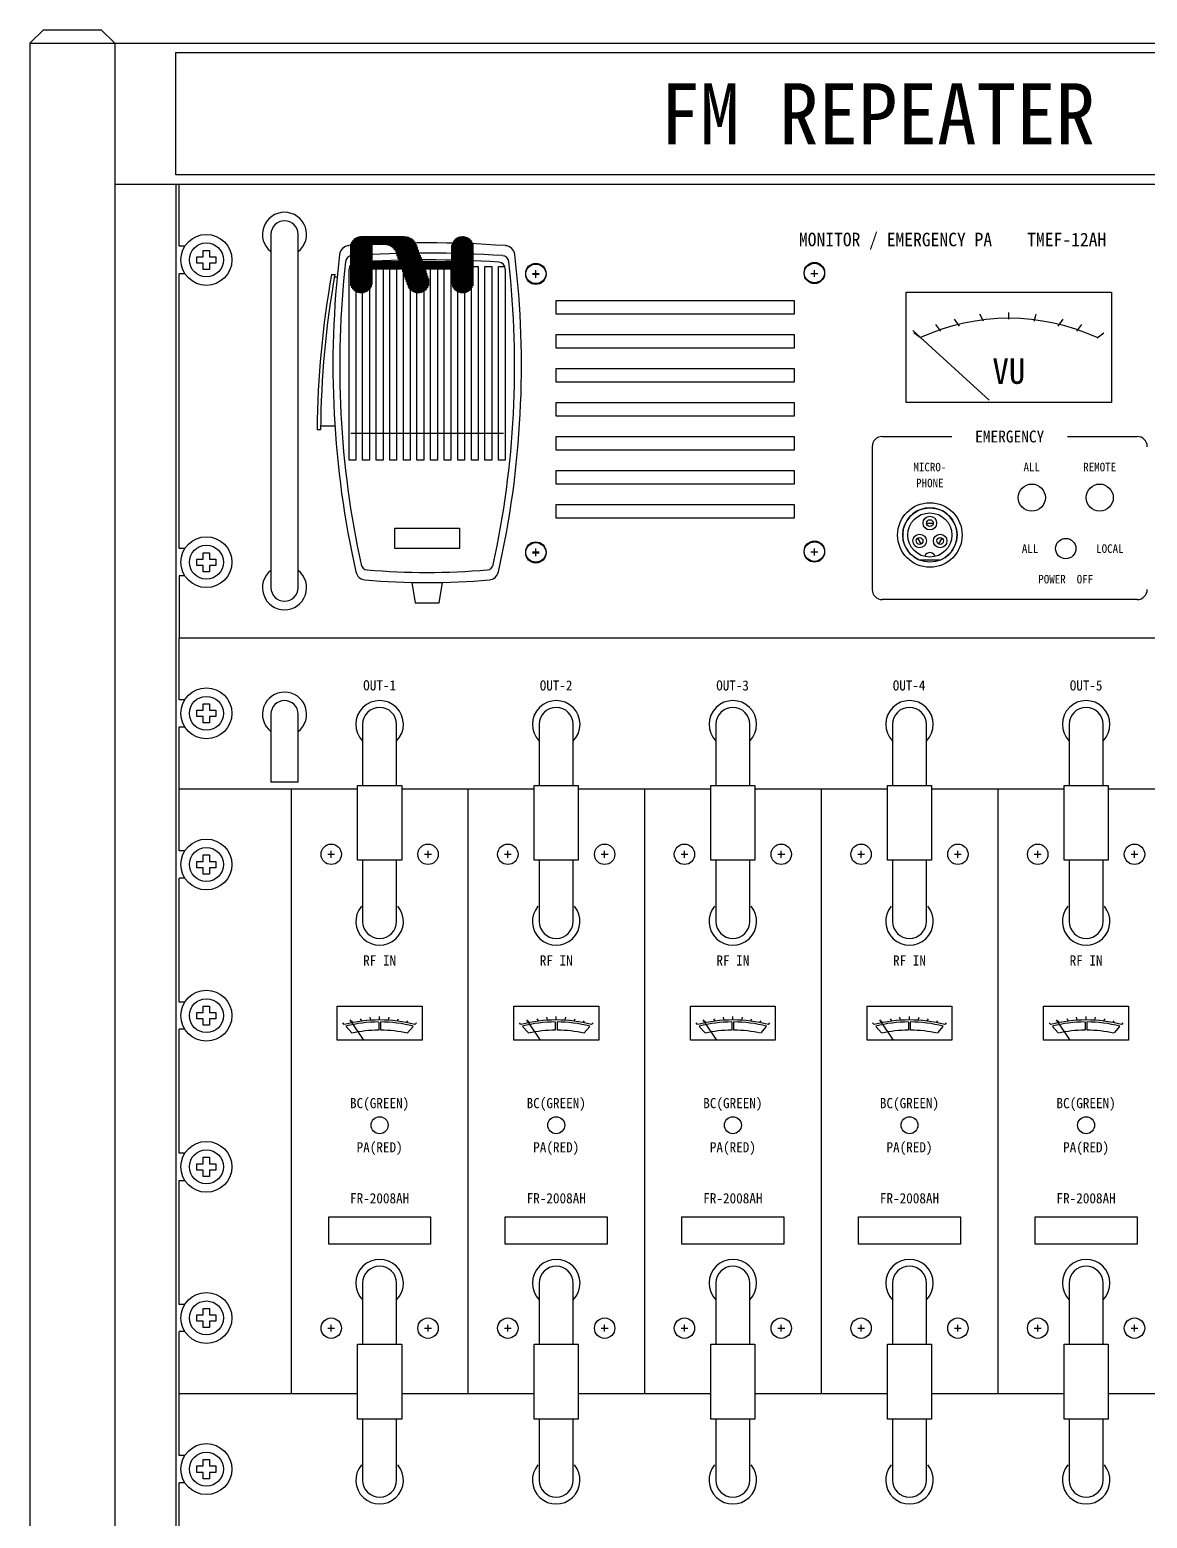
# Model space of a CAD drawing. Header units: millimetres. Extents: x 0 to 2521, y -5 to 594.
# Drawn here: x 958.21 to 971.37, y 453.66 to 471.18 of the extents above; entities that cross this region are included whole.
import ezdxf
from ezdxf.enums import TextEntityAlignment as Align

# ---------------------------------------------------------------- set-up
doc = ezdxf.new("R2010")
doc.units = ezdxf.units.MM
doc.header["$LTSCALE"] = 10
doc.styles.add('굴림체', font='GulimChe.ttf')

# ---------------------------------------------------------------- blocks, each defined once
blk = doc.blocks.new('*X4')
at = {"color": 0, "linetype": 'Continuous'}
for p, q in [((764, 515.65), (764, 530.35)), ((764.25, 515.54), (764.25, 530.46)), ((764.5, 515.45), (764.5, 530.55)), ((764.75, 515.39), (764.75, 530.61)), ((765, 515.35), (765, 530.65)), ((765.25, 515.33), (765.25, 530.67)), ((765.5, 515.34), (765.5, 530.67)), ((765.75, 515.36), (765.75, 530.67)), ((766, 515.41), (766, 530.67)), ((766.25, 515.48), (766.25, 530.67)), ((766.5, 515.57), (766.5, 530.67)), ((766.75, 515.69), (766.75, 530.67)), ((767, 515.84), (767, 530.67)), ((767.25, 516.03), (767.25, 530.67)), ((767.5, 516.26), (767.5, 530.67)), ((767.75, 516.56), (767.75, 530.67)), ((768, 516.96), (768, 530.67)), ((768.25, 517.63), (768.25, 530.67)), ((768.5, 528.33), (768.5, 530.67)), ((768.75, 528.33), (768.75, 530.67)), ((769, 528.33), (769, 530.67)), ((769.25, 528.33), (769.25, 530.67)), ((769.5, 528.33), (769.5, 530.67)), ((769.75, 528.33), (769.75, 530.67)), ((770, 528.33), (770, 530.67)), ((770.25, 528.33), (770.25, 530.67)), ((770.5, 528.33), (770.5, 530.67)), ((770.75, 528.33), (770.75, 530.67)), ((771, 528.33), (771, 530.67)), ((771.25, 528.33), (771.25, 530.67)), ((771.5, 528.33), (771.5, 530.67)), ((771.75, 528.33), (771.75, 530.67)), ((772, 528.33), (772, 530.67)), ((772.25, 528.3), (772.25, 530.67)), ((772.5, 528.25), (772.5, 530.67)), ((772.75, 528.18), (772.75, 530.67)), ((773, 528.08), (773, 530.67)), ((773.25, 527.96), (773.25, 530.67)), ((773.5, 527.8), (773.5, 530.67)), ((773.75, 527.61), (773.75, 530.67)), ((774, 527.37), (774, 530.67)), ((774.25, 527.06), (774.25, 530.67)), ((774.5, 526.63), (774.5, 530.67)), ((774.75, 525.98), (774.75, 530.67)), ((775, 525.28), (775, 530.67)), ((775.25, 524.58), (775.25, 530.67)), ((775.5, 521.67), (775.5, 530.67)), ((775.75, 521.67), (775.75, 530.67)), ((776, 521.67), (776, 530.67)), ((776.25, 521.67), (776.25, 530.67)), ((776.5, 521.08), (776.5, 530.67)), ((776.75, 520.38), (776.75, 530.67)), ((777, 519.68), (777, 530.66)), ((777.25, 518.98), (777.25, 530.65)), ((777.5, 518.28), (777.5, 530.61)), ((777.75, 517.58), (777.75, 530.56)), ((778, 516.96), (778, 530.49)), ((778.25, 516.56), (778.25, 530.39)), ((778.5, 516.26), (778.5, 530.28)), ((791.25, 515.69), (791.25, 530.31)), ((791.5, 515.57), (791.5, 530.43)), ((791.75, 515.48), (791.75, 530.52)), ((792, 515.41), (792, 530.59)), ((792.25, 515.36), (792.25, 530.64)), ((792.5, 515.34), (792.5, 530.66)), ((792.75, 515.33), (792.75, 530.67)), ((793, 515.35), (793, 530.65)), ((793.25, 515.39), (793.25, 530.61)), ((793.5, 515.45), (793.5, 530.55)), ((793.75, 515.54), (793.75, 530.46)), ((794, 515.65), (794, 530.35)), ((762.5, 517.35), (762.5, 528.65)), ((762.75, 516.81), (762.75, 529.19)), ((763, 516.45), (763, 529.55)), ((763.25, 516.17), (763.25, 529.83)), ((763.5, 515.96), (763.5, 530.04)), ((763.75, 515.79), (763.75, 530.21)), ((778.75, 516.03), (778.75, 530.14)), ((779, 515.84), (779, 529.98)), ((779.25, 515.69), (779.25, 529.78)), ((779.5, 515.57), (779.5, 529.55)), ((779.75, 515.48), (779.75, 529.26)), ((780, 515.41), (780, 528.9)), ((780.25, 515.36), (780.25, 528.41)), ((780.5, 515.34), (780.5, 527.72)), ((780.75, 515.33), (780.75, 527.02)), ((781, 515.35), (781, 526.32)), ((789.75, 517.63), (789.75, 528.37)), ((790, 516.96), (790, 529.04)), ((790.25, 516.56), (790.25, 529.44)), ((790.5, 516.26), (790.5, 529.74)), ((790.75, 516.03), (790.75, 529.97)), ((791, 515.84), (791, 530.16)), ((794.25, 515.79), (794.25, 530.21)), ((794.5, 515.96), (794.5, 530.04)), ((794.75, 516.17), (794.75, 529.83)), ((795, 516.45), (795, 529.55)), ((795.25, 516.81), (795.25, 529.19)), ((795.5, 517.35), (795.5, 528.65)), ((768.5, 521.67), (768.5, 524)), ((768.75, 521.67), (768.75, 524)), ((769, 521.67), (769, 524)), ((769.25, 521.67), (769.25, 524)), ((769.5, 521.67), (769.5, 524)), ((769.75, 521.67), (769.75, 524)), ((770, 521.67), (770, 524)), ((770.25, 521.67), (770.25, 524)), ((770.5, 521.67), (770.5, 524)), ((770.75, 521.67), (770.75, 524)), ((771, 521.67), (771, 524)), ((771.25, 521.67), (771.25, 524)), ((771.5, 521.67), (771.5, 524)), ((771.75, 521.67), (771.75, 524)), ((772, 521.67), (772, 524)), ((772.25, 521.67), (772.25, 524)), ((772.5, 521.67), (772.5, 524)), ((772.75, 521.67), (772.75, 524)), ((773, 521.67), (773, 524)), ((773.25, 521.67), (773.25, 524)), ((773.5, 521.67), (773.5, 524)), ((773.75, 521.67), (773.75, 524)), ((774, 521.67), (774, 524)), ((774.25, 521.67), (774.25, 524)), ((774.5, 521.67), (774.5, 524)), ((774.75, 521.67), (774.75, 524)), ((775, 521.67), (775, 524)), ((775.25, 521.67), (775.25, 524)), ((781.25, 515.39), (781.25, 525.62)), ((781.5, 515.45), (781.5, 524.92)), ((781.75, 515.54), (781.75, 524.22)), ((782, 515.65), (782, 524)), ((782.25, 515.79), (782.25, 524)), ((782.5, 515.96), (782.5, 524)), ((782.75, 521.67), (782.75, 524)), ((783, 521.67), (783, 524)), ((783.25, 521.67), (783.25, 524)), ((783.5, 521.67), (783.5, 524)), ((783.75, 521.67), (783.75, 524)), ((784, 521.67), (784, 524)), ((784.25, 521.67), (784.25, 524)), ((784.5, 521.67), (784.5, 524)), ((784.75, 521.67), (784.75, 524)), ((785, 521.67), (785, 524)), ((785.25, 521.67), (785.25, 524)), ((785.5, 521.67), (785.5, 524)), ((785.75, 521.67), (785.75, 524)), ((786, 521.67), (786, 524)), ((786.25, 521.67), (786.25, 524)), ((786.5, 521.67), (786.5, 524)), ((786.75, 521.67), (786.75, 524)), ((787, 521.67), (787, 524)), ((787.25, 521.67), (787.25, 524)), ((787.5, 521.67), (787.5, 524)), ((787.75, 521.67), (787.75, 524)), ((788, 521.67), (788, 524)), ((788.25, 521.67), (788.25, 524)), ((788.5, 521.67), (788.5, 524)), ((788.75, 521.67), (788.75, 524)), ((789, 521.67), (789, 524)), ((789.25, 521.67), (789.25, 524)), ((789.5, 521.67), (789.5, 524)), ((782.75, 516.17), (782.75, 521.42)), ((783, 516.45), (783, 520.72)), ((783.25, 516.81), (783.25, 520.02)), ((783.5, 517.35), (783.5, 519.32))]:
    blk.add_line(p, q, dxfattribs=at)

msp = doc.modelspace()

# ---------------------------------------------------------------- linework, layer by layer
at = {"color": 5}
for p, q in [((958.212, 471.025), (958.372, 471.185)), ((958.372, 471.185), (959.052, 471.185)), ((959.052, 471.185), (959.212, 471.025)), ((958.212, 471.025), (958.212, 387.465)), ((958.212, 471.025), (981.012, 471.025)), ((959.212, 471.025), (959.212, 384.665)), ((959.932, 470.915), (979.292, 470.915)), ((959.932, 469.475), (959.932, 470.915)), ((979.292, 469.475), (959.932, 469.475)), ((959.212, 469.365), (980.012, 469.365)), ((959.932, 469.365), (959.932, 389.265)), ((961.052, 468.775), (961.052, 464.615)), ((961.372, 464.615), (961.372, 468.775)), ((961.972, 468.395), (962.052, 468.395)), ((961.972, 466.115), (961.972, 468.367)), ((962.052, 468.395), (962.052, 466.115)), ((962.132, 466.115), (962.132, 468.395)), ((962.132, 468.395), (962.212, 468.395)), ((962.212, 468.395), (962.212, 466.115)), ((962.292, 466.115), (962.292, 468.395)), ((962.292, 468.395), (962.372, 468.395)), ((962.372, 468.395), (962.372, 466.115)), ((962.452, 466.115), (962.452, 468.395)), ((962.452, 468.395), (962.532, 468.395)), ((962.532, 468.395), (962.532, 466.115)), ((962.612, 466.115), (962.612, 468.395)), ((962.612, 468.395), (962.692, 468.395)), ((962.692, 468.395), (962.692, 466.115)), ((962.772, 466.115), (962.772, 468.395)), ((962.772, 468.395), (962.852, 468.395)), ((962.852, 468.395), (962.852, 466.115)), ((962.932, 466.115), (962.932, 468.395)), ((962.932, 468.395), (963.012, 468.395)), ((963.012, 468.395), (963.012, 466.115)), ((963.092, 466.115), (963.092, 468.395)), ((963.092, 468.395), (963.172, 468.395)), ((963.172, 468.395), (963.172, 466.115)), ((963.252, 466.115), (963.252, 468.395)), ((963.252, 468.395), (963.332, 468.395)), ((963.332, 468.395), (963.332, 466.115)), ((963.412, 466.115), (963.412, 468.395)), ((963.412, 468.395), (963.492, 468.395)), ((963.492, 468.395), (963.492, 466.115)), ((963.572, 466.115), (963.572, 468.395)), ((963.572, 468.395), (963.652, 468.395)), ((963.652, 468.395), (963.652, 466.115)), ((963.732, 466.115), (963.732, 468.395)), ((963.732, 468.395), (963.812, 468.395)), ((963.812, 468.367), (963.812, 466.115)), ((964.172, 468.275), (964.172, 468.355)), ((964.172, 468.265), (964.172, 468.345)), ((967.452, 468.275), (967.452, 468.355)), ((959.972, 465.075), (959.972, 468.315)), ((959.972, 468.315), (960.038, 468.315)), ((961.766, 468.304), (961.806, 468.304)), ((961.802, 468.275), (961.832, 468.275)), ((964.132, 468.315), (964.212, 468.315)), ((964.132, 468.305), (964.212, 468.305)), ((967.412, 468.315), (967.492, 468.315)), ((964.412, 467.995), (967.212, 467.995)), ((964.412, 467.835), (964.412, 467.995)), ((967.212, 467.995), (967.212, 467.835)), ((968.532, 468.095), (970.952, 468.095)), ((968.532, 466.795), (968.532, 468.095)), ((970.952, 468.095), (970.952, 466.795)), ((967.212, 467.835), (964.412, 467.835)), ((969.442, 467.755), (969.402, 467.835)), ((969.742, 467.775), (969.742, 467.855)), ((970.042, 467.755), (970.062, 467.835)), ((968.612, 467.645), (969.509, 466.821)), ((968.942, 467.635), (968.882, 467.715)), ((969.162, 467.695), (969.102, 467.775)), ((970.322, 467.695), (970.382, 467.775)), ((970.542, 467.635), (970.602, 467.715)), ((964.412, 467.595), (967.212, 467.595)), ((964.412, 467.435), (964.412, 467.595)), ((967.212, 467.595), (967.212, 467.435)), ((968.702, 467.555), (968.622, 467.615)), ((970.782, 467.555), (970.862, 467.615)), ((967.212, 467.435), (964.412, 467.435)), ((964.412, 467.195), (967.212, 467.195)), ((964.412, 467.035), (964.412, 467.195)), ((967.212, 467.195), (967.212, 467.035)), ((967.212, 467.035), (964.412, 467.035)), ((964.412, 466.795), (967.212, 466.795)), ((964.412, 466.635), (964.412, 466.795)), ((967.212, 466.795), (967.212, 466.635)), ((970.952, 466.795), (968.532, 466.795)), ((967.212, 466.635), (964.412, 466.635)), ((961.637, 466.475), (961.597, 466.475)), ((961.804, 466.515), (961.638, 466.515)), ((961.992, 466.435), (963.792, 466.435)), ((964.412, 466.395), (967.212, 466.395)), ((964.412, 466.235), (964.412, 466.395)), ((967.212, 466.395), (967.212, 466.235)), ((968.132, 466.275), (968.132, 464.595)), ((968.252, 466.395), (969.072, 466.395)), ((970.432, 466.395), (971.252, 466.395)), ((962.052, 466.115), (961.972, 466.115)), ((962.212, 466.115), (962.132, 466.115)), ((962.372, 466.115), (962.292, 466.115)), ((962.532, 466.115), (962.452, 466.115)), ((962.692, 466.115), (962.612, 466.115)), ((962.852, 466.115), (962.772, 466.115)), ((963.012, 466.115), (962.932, 466.115)), ((963.172, 466.115), (963.092, 466.115)), ((963.332, 466.115), (963.252, 466.115)), ((963.492, 466.115), (963.412, 466.115)), ((963.652, 466.115), (963.572, 466.115)), ((963.812, 466.115), (963.732, 466.115)), ((967.212, 466.235), (964.412, 466.235)), ((964.412, 465.995), (967.212, 465.995)), ((964.412, 465.835), (964.412, 465.995)), ((967.212, 465.995), (967.212, 465.835)), ((967.212, 465.835), (964.412, 465.835)), ((964.412, 465.595), (967.212, 465.595)), ((964.412, 465.435), (964.412, 465.595)), ((967.212, 465.595), (967.212, 465.435)), ((967.212, 465.435), (964.412, 465.435)), ((968.772, 465.375), (968.852, 465.375)), ((962.512, 465.315), (963.272, 465.315)), ((962.512, 465.075), (962.512, 465.315)), ((963.272, 465.315), (963.272, 465.075)), ((968.711, 465.13), (968.671, 465.199)), ((968.953, 465.199), (968.913, 465.13)), ((960.038, 465.075), (959.972, 465.075)), ((963.272, 465.075), (962.512, 465.075)), ((964.132, 465.035), (964.212, 465.035)), ((964.132, 465.025), (964.212, 465.025)), ((964.172, 464.995), (964.172, 465.075)), ((964.172, 464.985), (964.172, 465.065)), ((967.412, 465.035), (967.492, 465.035)), ((967.452, 464.995), (967.452, 465.075)), ((968.681, 464.943), (968.943, 464.943)), ((959.972, 464.755), (959.972, 464.025)), ((960.038, 464.755), (959.972, 464.755)), ((962.712, 464.675), (962.752, 464.435)), ((963.032, 464.435), (963.072, 464.675)), ((962.752, 464.435), (963.032, 464.435)), ((971.252, 464.475), (968.252, 464.475)), ((959.972, 464.025), (979.252, 464.025)), ((959.972, 464.025), (979.252, 464.025)), ((959.972, 463.295), (959.972, 464.025)), ((960.038, 463.295), (959.972, 463.295)), ((959.972, 461.515), (959.972, 462.975)), ((959.972, 462.975), (960.038, 462.975)), ((962.132, 463.005), (962.132, 462.285)), ((962.532, 462.285), (962.532, 463.005)), ((964.212, 463.005), (964.212, 462.285)), ((964.612, 462.285), (964.612, 463.005)), ((966.292, 463.005), (966.292, 462.285)), ((966.692, 462.285), (966.692, 463.005)), ((968.372, 463.005), (968.372, 462.285)), ((968.772, 462.285), (968.772, 463.005)), ((970.452, 463.005), (970.452, 462.285)), ((970.852, 462.285), (970.852, 463.005)), ((959.972, 462.245), (962.072, 462.245)), ((961.372, 462.325), (961.052, 462.325)), ((961.292, 462.245), (961.292, 455.125)), ((962.072, 461.405), (962.072, 462.285)), ((962.072, 462.285), (962.592, 462.285)), ((962.592, 462.285), (962.592, 461.405)), ((962.592, 462.245), (964.152, 462.245)), ((963.372, 462.245), (963.372, 455.125)), ((964.152, 462.285), (964.672, 462.285)), ((964.152, 461.405), (964.152, 462.285)), ((964.672, 462.285), (964.672, 461.405)), ((964.672, 462.245), (966.232, 462.245)), ((965.452, 462.245), (965.452, 455.125)), ((966.232, 461.405), (966.232, 462.285)), ((966.232, 462.285), (966.752, 462.285)), ((966.752, 462.285), (966.752, 461.405)), ((966.752, 462.245), (968.312, 462.245)), ((967.532, 462.245), (967.532, 455.125)), ((968.312, 461.405), (968.312, 462.285)), ((968.312, 462.285), (968.832, 462.285)), ((968.832, 462.285), (968.832, 461.405)), ((968.832, 462.245), (970.392, 462.245)), ((969.612, 462.245), (969.612, 455.125)), ((970.392, 462.285), (970.912, 462.285)), ((970.392, 461.405), (970.392, 462.285)), ((970.912, 462.285), (970.912, 461.405)), ((970.912, 462.245), (972.472, 462.245)), ((960.038, 461.515), (959.972, 461.515)), ((961.762, 461.435), (961.762, 461.515)), ((962.902, 461.435), (962.902, 461.515)), ((963.842, 461.435), (963.842, 461.515)), ((964.982, 461.435), (964.982, 461.515)), ((965.922, 461.435), (965.922, 461.515)), ((967.062, 461.435), (967.062, 461.515)), ((968.002, 461.435), (968.002, 461.515)), ((969.142, 461.435), (969.142, 461.515)), ((970.082, 461.435), (970.082, 461.515)), ((971.222, 461.435), (971.222, 461.515)), ((961.722, 461.475), (961.802, 461.475)), ((962.592, 461.405), (962.072, 461.405)), ((962.132, 461.405), (962.132, 460.685)), ((962.532, 460.685), (962.532, 461.405)), ((962.862, 461.475), (962.942, 461.475)), ((963.802, 461.475), (963.882, 461.475)), ((964.672, 461.405), (964.152, 461.405)), ((964.212, 461.405), (964.212, 460.685)), ((964.612, 460.685), (964.612, 461.405)), ((964.942, 461.475), (965.022, 461.475)), ((965.882, 461.475), (965.962, 461.475)), ((966.752, 461.405), (966.232, 461.405)), ((966.292, 461.405), (966.292, 460.685)), ((966.692, 460.685), (966.692, 461.405)), ((967.022, 461.475), (967.102, 461.475)), ((967.962, 461.475), (968.042, 461.475)), ((968.832, 461.405), (968.312, 461.405)), ((968.372, 461.405), (968.372, 460.685)), ((968.772, 460.685), (968.772, 461.405)), ((969.102, 461.475), (969.182, 461.475)), ((970.042, 461.475), (970.122, 461.475)), ((970.912, 461.405), (970.392, 461.405)), ((970.452, 461.405), (970.452, 460.685)), ((970.852, 460.685), (970.852, 461.405)), ((971.182, 461.475), (971.262, 461.475)), ((959.972, 459.735), (959.972, 461.195)), ((960.038, 461.195), (959.972, 461.195)), ((960.038, 459.735), (959.972, 459.735)), ((961.832, 459.685), (962.832, 459.685)), ((961.832, 459.285), (961.832, 459.685)), ((962.832, 459.685), (962.832, 459.285)), ((963.912, 459.685), (964.912, 459.685)), ((963.912, 459.285), (963.912, 459.685)), ((964.912, 459.685), (964.912, 459.285)), ((965.992, 459.685), (966.992, 459.685)), ((965.992, 459.285), (965.992, 459.685)), ((966.992, 459.685), (966.992, 459.285)), ((968.072, 459.685), (969.072, 459.685)), ((968.072, 459.285), (968.072, 459.685)), ((969.072, 459.685), (969.072, 459.285)), ((970.152, 459.685), (971.152, 459.685)), ((970.152, 459.285), (970.152, 459.685)), ((971.152, 459.685), (971.152, 459.285)), ((959.972, 457.955), (959.972, 459.415)), ((960.038, 459.415), (959.972, 459.415)), ((961.916, 459.47), (961.898, 459.491)), ((962.004, 459.372), (961.936, 459.448)), ((962.145, 459.285), (961.984, 459.527)), ((962.015, 459.495), (961.999, 459.514)), ((962.126, 459.51), (962.108, 459.538)), ((962.228, 459.521), (962.22, 459.557)), ((962.322, 459.5), (962.322, 459.404)), ((962.332, 459.524), (962.332, 459.564)), ((962.341, 459.5), (962.341, 459.404)), ((962.436, 459.521), (962.444, 459.557)), ((962.538, 459.51), (962.555, 459.538)), ((962.649, 459.495), (962.664, 459.514)), ((962.726, 459.447), (962.661, 459.373)), ((962.765, 459.49), (962.748, 459.47)), ((963.996, 459.47), (963.978, 459.491)), ((964.084, 459.372), (964.016, 459.448)), ((964.225, 459.285), (964.064, 459.527)), ((964.095, 459.495), (964.079, 459.514)), ((964.206, 459.51), (964.188, 459.538)), ((964.308, 459.521), (964.3, 459.557)), ((964.401, 459.5), (964.401, 459.404)), ((964.412, 459.524), (964.412, 459.564)), ((964.421, 459.5), (964.421, 459.404)), ((964.516, 459.521), (964.524, 459.557)), ((964.618, 459.51), (964.635, 459.538)), ((964.729, 459.495), (964.744, 459.514)), ((964.806, 459.447), (964.741, 459.373)), ((964.845, 459.49), (964.828, 459.47)), ((966.076, 459.47), (966.058, 459.491)), ((966.164, 459.372), (966.096, 459.448)), ((966.305, 459.285), (966.144, 459.527)), ((966.175, 459.495), (966.159, 459.514)), ((966.286, 459.51), (966.268, 459.538)), ((966.388, 459.521), (966.38, 459.557)), ((966.481, 459.5), (966.481, 459.404)), ((966.492, 459.524), (966.492, 459.564)), ((966.501, 459.5), (966.501, 459.404)), ((966.596, 459.521), (966.604, 459.557)), ((966.698, 459.51), (966.715, 459.538)), ((966.809, 459.495), (966.824, 459.514)), ((966.886, 459.447), (966.821, 459.373)), ((966.925, 459.49), (966.908, 459.47)), ((968.156, 459.47), (968.138, 459.491)), ((968.244, 459.372), (968.176, 459.448)), ((968.385, 459.285), (968.224, 459.527)), ((968.255, 459.495), (968.239, 459.514)), ((968.366, 459.51), (968.348, 459.538)), ((968.468, 459.521), (968.46, 459.557)), ((968.561, 459.5), (968.561, 459.404)), ((968.572, 459.524), (968.572, 459.564)), ((968.581, 459.5), (968.581, 459.404)), ((968.676, 459.521), (968.684, 459.557)), ((968.778, 459.51), (968.795, 459.538)), ((968.889, 459.495), (968.904, 459.514)), ((968.966, 459.447), (968.901, 459.373)), ((969.005, 459.49), (968.988, 459.47)), ((970.236, 459.47), (970.218, 459.491)), ((970.324, 459.372), (970.256, 459.448)), ((970.465, 459.285), (970.304, 459.527)), ((970.335, 459.495), (970.319, 459.514)), ((970.446, 459.51), (970.428, 459.538)), ((970.548, 459.521), (970.54, 459.557)), ((970.641, 459.5), (970.641, 459.404)), ((970.652, 459.524), (970.652, 459.564)), ((970.661, 459.5), (970.661, 459.404)), ((970.756, 459.521), (970.764, 459.557)), ((970.858, 459.51), (970.875, 459.538)), ((970.969, 459.495), (970.984, 459.514)), ((971.046, 459.447), (970.981, 459.373)), ((971.085, 459.49), (971.068, 459.47)), ((962.832, 459.285), (961.832, 459.285)), ((964.912, 459.285), (963.912, 459.285)), ((966.992, 459.285), (965.992, 459.285)), ((969.072, 459.285), (968.072, 459.285)), ((971.152, 459.285), (970.152, 459.285)), ((960.038, 457.955), (959.972, 457.955)), ((959.972, 456.175), (959.972, 457.635)), ((959.972, 457.635), (960.038, 457.635)), ((962.132, 456.425), (962.132, 455.705)), ((962.532, 455.705), (962.532, 456.425)), ((964.212, 456.425), (964.212, 455.705)), ((964.612, 455.705), (964.612, 456.425)), ((966.292, 456.425), (966.292, 455.705)), ((966.692, 455.705), (966.692, 456.425)), ((968.372, 456.425), (968.372, 455.705)), ((968.772, 455.705), (968.772, 456.425)), ((970.452, 456.425), (970.452, 455.705)), ((970.852, 455.705), (970.852, 456.425)), ((960.038, 456.175), (959.972, 456.175)), ((961.762, 455.855), (961.762, 455.935)), ((962.902, 455.855), (962.902, 455.935)), ((963.842, 455.855), (963.842, 455.935)), ((964.982, 455.855), (964.982, 455.935)), ((965.922, 455.855), (965.922, 455.935)), ((967.062, 455.855), (967.062, 455.935)), ((968.002, 455.855), (968.002, 455.935)), ((969.142, 455.855), (969.142, 455.935)), ((970.082, 455.855), (970.082, 455.935)), ((971.222, 455.855), (971.222, 455.935)), ((960.038, 455.855), (959.972, 455.855)), ((959.972, 454.395), (959.972, 455.855)), ((961.722, 455.895), (961.802, 455.895)), ((962.862, 455.895), (962.942, 455.895)), ((963.802, 455.895), (963.882, 455.895)), ((964.942, 455.895), (965.022, 455.895)), ((965.882, 455.895), (965.962, 455.895)), ((967.022, 455.895), (967.102, 455.895)), ((967.962, 455.895), (968.042, 455.895)), ((969.102, 455.895), (969.182, 455.895)), ((970.042, 455.895), (970.122, 455.895)), ((971.182, 455.895), (971.262, 455.895)), ((962.072, 454.825), (962.072, 455.705)), ((962.072, 455.705), (962.592, 455.705)), ((962.592, 455.705), (962.592, 454.825)), ((964.152, 455.705), (964.672, 455.705)), ((964.152, 454.825), (964.152, 455.705)), ((964.672, 455.705), (964.672, 454.825)), ((966.232, 455.705), (966.752, 455.705)), ((966.232, 454.825), (966.232, 455.705)), ((966.752, 455.705), (966.752, 454.825)), ((968.312, 455.705), (968.832, 455.705)), ((968.312, 454.825), (968.312, 455.705)), ((968.832, 455.705), (968.832, 454.825)), ((970.392, 455.705), (970.912, 455.705)), ((970.392, 454.825), (970.392, 455.705)), ((970.912, 455.705), (970.912, 454.825)), ((959.972, 455.125), (962.072, 455.125)), ((962.592, 455.125), (964.152, 455.125)), ((964.672, 455.125), (966.232, 455.125)), ((966.752, 455.125), (968.312, 455.125)), ((968.832, 455.125), (970.392, 455.125)), ((970.912, 455.125), (972.472, 455.125)), ((962.592, 454.825), (962.072, 454.825)), ((962.132, 454.825), (962.132, 454.105)), ((962.532, 454.105), (962.532, 454.825)), ((964.672, 454.825), (964.152, 454.825)), ((964.212, 454.825), (964.212, 454.105)), ((964.612, 454.105), (964.612, 454.825)), ((966.752, 454.825), (966.232, 454.825)), ((966.292, 454.825), (966.292, 454.105)), ((966.692, 454.105), (966.692, 454.825)), ((968.832, 454.825), (968.312, 454.825)), ((968.372, 454.825), (968.372, 454.105)), ((968.772, 454.105), (968.772, 454.825)), ((970.912, 454.825), (970.392, 454.825)), ((970.452, 454.825), (970.452, 454.105)), ((970.852, 454.105), (970.852, 454.825)), ((960.038, 454.395), (959.972, 454.395)), ((960.038, 454.075), (959.972, 454.075)), ((959.972, 452.615), (959.972, 454.075))]:
    msp.add_line(p, q, dxfattribs=at)
for points in [[(960.038, 468.635), (959.972, 468.635), (959.972, 469.365), (979.252, 469.365), (979.252, 468.635), (979.185, 468.635)], [(960.254, 468.512), (960.254, 468.587), (960.329, 468.587), (960.329, 468.512), (960.404, 468.512), (960.404, 468.437), (960.329, 468.437), (960.329, 468.362), (960.254, 468.362), (960.254, 468.437), (960.179, 468.437), (960.179, 468.512), (960.254, 468.512)], [(960.254, 464.952), (960.254, 465.027), (960.329, 465.027), (960.329, 464.952), (960.404, 464.952), (960.404, 464.877), (960.329, 464.877), (960.329, 464.802), (960.254, 464.802), (960.254, 464.877), (960.179, 464.877), (960.179, 464.952), (960.254, 464.952)], [(960.254, 463.172), (960.254, 463.247), (960.329, 463.247), (960.329, 463.172), (960.404, 463.172), (960.404, 463.097), (960.329, 463.097), (960.329, 463.022), (960.254, 463.022), (960.254, 463.097), (960.179, 463.097), (960.179, 463.172), (960.254, 463.172)], [(960.254, 461.392), (960.254, 461.467), (960.329, 461.467), (960.329, 461.392), (960.404, 461.392), (960.404, 461.317), (960.329, 461.317), (960.329, 461.242), (960.254, 461.242), (960.254, 461.317), (960.179, 461.317), (960.179, 461.392), (960.254, 461.392)], [(960.254, 459.612), (960.254, 459.687), (960.329, 459.687), (960.329, 459.612), (960.404, 459.612), (960.404, 459.537), (960.329, 459.537), (960.329, 459.462), (960.254, 459.462), (960.254, 459.537), (960.179, 459.537), (960.179, 459.612), (960.254, 459.612)], [(960.254, 457.832), (960.254, 457.907), (960.329, 457.907), (960.329, 457.832), (960.404, 457.832), (960.404, 457.757), (960.329, 457.757), (960.329, 457.682), (960.254, 457.682), (960.254, 457.757), (960.179, 457.757), (960.179, 457.832), (960.254, 457.832)], [(960.254, 456.052), (960.254, 456.127), (960.329, 456.127), (960.329, 456.052), (960.404, 456.052), (960.404, 455.977), (960.329, 455.977), (960.329, 455.902), (960.254, 455.902), (960.254, 455.977), (960.179, 455.977), (960.179, 456.052), (960.254, 456.052)], [(960.254, 454.272), (960.254, 454.347), (960.329, 454.347), (960.329, 454.272), (960.404, 454.272), (960.404, 454.197), (960.329, 454.197), (960.329, 454.122), (960.254, 454.122), (960.254, 454.197), (960.179, 454.197), (960.179, 454.272), (960.254, 454.272)]]:
    msp.add_lwpolyline(points, dxfattribs=at)
msp.add_lwpolyline([(961.372, 462.325), (961.372, 463.125, 1), (961.052, 463.125), (961.052, 462.325, 1)], format="xyb", dxfattribs=at)
for points in [[(961.732, 457.205), (962.932, 457.205), (962.932, 456.885), (961.732, 456.885)], [(963.812, 457.205), (965.012, 457.205), (965.012, 456.885), (963.812, 456.885)], [(965.892, 457.205), (967.092, 457.205), (967.092, 456.885), (965.892, 456.885)], [(967.972, 457.205), (969.172, 457.205), (969.172, 456.885), (967.972, 456.885)], [(970.052, 457.205), (971.252, 457.205), (971.252, 456.885), (970.052, 456.885)]]:
    msp.add_lwpolyline(points, close=True, dxfattribs=at)
for centre, radius in [((960.292, 468.475), 0.3), ((960.292, 468.475), 0.2), ((964.172, 468.315), 0.12), ((964.172, 468.315), 0.12), ((964.172, 468.305), 0.12), ((967.452, 468.325), 0.12), ((967.452, 468.315), 0.12), ((967.452, 468.315), 0.12), ((970.012, 465.675), 0.16), ((970.812, 465.675), 0.16), ((968.812, 465.235), 0.38), ((968.812, 465.235), 0.32), ((968.812, 465.235), 0.26), ((968.812, 465.375), 0.08), ((968.812, 465.375), 0.04), ((960.292, 464.915), 0.3), ((968.691, 465.165), 0.08), ((968.691, 465.165), 0.04), ((968.933, 465.165), 0.08), ((968.933, 465.165), 0.04), ((970.412, 465.075), 0.12), ((960.292, 464.915), 0.2), ((964.172, 465.035), 0.12), ((964.172, 465.035), 0.12), ((964.172, 465.025), 0.12), ((967.452, 465.045), 0.12), ((967.452, 465.035), 0.12), ((967.452, 465.035), 0.12), ((960.292, 463.135), 0.3), ((960.292, 463.135), 0.2), ((960.292, 461.355), 0.3), ((960.292, 461.355), 0.2), ((961.762, 461.475), 0.12), ((962.902, 461.475), 0.12), ((963.842, 461.475), 0.12), ((964.982, 461.475), 0.12), ((965.922, 461.475), 0.12), ((967.062, 461.475), 0.12), ((968.002, 461.475), 0.12), ((969.142, 461.475), 0.12), ((970.082, 461.475), 0.12), ((971.222, 461.475), 0.12), ((960.292, 459.575), 0.3), ((960.292, 459.575), 0.2), ((962.332, 458.285), 0.1), ((964.412, 458.285), 0.1), ((966.492, 458.285), 0.1), ((968.572, 458.285), 0.1), ((970.652, 458.285), 0.1), ((960.292, 457.795), 0.3), ((960.292, 457.795), 0.2), ((960.292, 456.015), 0.3), ((960.292, 456.015), 0.2), ((961.762, 455.895), 0.12), ((962.902, 455.895), 0.12), ((963.842, 455.895), 0.12), ((964.982, 455.895), 0.12), ((965.922, 455.895), 0.12), ((967.062, 455.895), 0.12), ((968.002, 455.895), 0.12), ((969.142, 455.895), 0.12), ((970.082, 455.895), 0.12), ((971.222, 455.895), 0.12), ((960.292, 454.235), 0.3), ((960.292, 454.235), 0.2)]:
    msp.add_circle(centre, radius, dxfattribs=at)
for centre, radius, start, end in [((961.212, 468.775), 0.26, 308.6598, 231.3402), ((961.212, 468.775), 0.16, 0, 180), ((972.781, 467.226), 10.999, 173.1574, 192.7443), ((961.979, 468.522), 0.12, 94.0572, 173.1574), ((962.009, 468.444), 0.08, 93.9085, 173.5933), ((962.892, 455.65), 13.025, 85.9428, 94.0572), ((962.892, 455.53), 13.025, 86.0915, 93.9085), ((953.003, 467.226), 10.999, 347.2557, 6.8426), ((963.774, 468.444), 0.08, 6.4067, 86.0915), ((963.805, 468.522), 0.12, 6.8426, 85.9428), ((972.861, 467.226), 10.999, 173.5933, 192.2777), ((962.052, 468.367), 0.08, 93.7205, 180), ((962.892, 455.45), 13.025, 86.2795, 93.7205), ((952.923, 467.226), 10.999, 347.7223, 6.4067), ((963.732, 468.367), 0.08, 0, 86.2795), ((972.547, 466.382), 10.951, 169.8899, 179.513), ((972.587, 466.382), 10.951, 169.8878, 179.513), ((969.742, 465.301), 2.486, 65.2793, 114.7207), ((968.252, 466.275), 0.12, 90, 180), ((971.252, 466.275), 0.12, 0, 90), ((968.812, 465.235), 0.32, 294.1468, 245.8532), ((968.812, 464.955), 0.0721, 33.6901, 146.3099), ((962.191, 464.904), 0.08, 192.2777, 265.1826), ((963.593, 464.904), 0.08, 274.8174, 347.7223), ((961.212, 464.615), 0.26, 128.6598, 51.3402), ((962.169, 464.826), 0.12, 192.7443, 265.0089), ((962.892, 473.1), 8.425, 265.0089, 274.9911), ((962.892, 473.22), 8.425, 265.1826, 274.8174), ((963.614, 464.826), 0.12, 274.9911, 347.2557), ((961.212, 464.615), 0.16, 180, 0), ((968.252, 464.595), 0.12, 180, 270), ((971.252, 464.595), 0.12, 270, 0), ((961.212, 463.125), 0.26, 307.9799, 232.0201), ((962.332, 463.005), 0.28, 315.5847, 224.4153), ((964.412, 463.005), 0.28, 315.5847, 224.4153), ((966.492, 463.005), 0.28, 315.5847, 224.4153), ((968.572, 463.005), 0.28, 315.5847, 224.4153), ((970.652, 463.005), 0.28, 315.5847, 224.4153), ((962.332, 463.005), 0.2, 0, 180), ((964.412, 463.005), 0.2, 0, 180), ((966.492, 463.005), 0.2, 0, 180), ((968.572, 463.005), 0.2, 0, 180), ((970.652, 463.005), 0.2, 0, 180), ((962.332, 460.685), 0.28, 140.2849, 39.7151), ((964.412, 460.685), 0.28, 140.2849, 39.7151), ((966.492, 460.685), 0.28, 140.2849, 39.7151), ((968.572, 460.685), 0.28, 140.2849, 39.7151), ((970.652, 460.685), 0.28, 140.2849, 39.7151), ((962.332, 460.685), 0.2, 180, 0), ((964.412, 460.685), 0.2, 180, 0), ((966.492, 460.685), 0.2, 180, 0), ((968.572, 460.685), 0.2, 180, 0), ((970.652, 460.685), 0.2, 180, 0), ((962.332, 457.922), 1.602, 74.9665, 104.9859), ((962.332, 457.899), 1.602, 90.419, 104.3207), ((962.332, 457.802), 1.602, 90.5174, 101.7808), ((962.332, 457.899), 1.602, 75.7037, 89.6796), ((962.332, 457.802), 1.602, 78.2192, 89.5319), ((964.412, 457.922), 1.602, 74.9665, 104.9859), ((964.412, 457.899), 1.602, 90.419, 104.3207), ((964.412, 457.802), 1.602, 90.5174, 101.7808), ((964.412, 457.899), 1.602, 75.7037, 89.6796), ((964.412, 457.802), 1.602, 78.2192, 89.5319), ((966.492, 457.922), 1.602, 74.9665, 104.9859), ((966.492, 457.899), 1.602, 90.419, 104.3207), ((966.492, 457.802), 1.602, 90.5174, 101.7808), ((966.492, 457.899), 1.602, 75.7037, 89.6796), ((966.492, 457.802), 1.602, 78.2192, 89.5319), ((968.572, 457.922), 1.602, 74.9665, 104.9859), ((968.572, 457.899), 1.602, 90.419, 104.3207), ((968.572, 457.802), 1.602, 90.5174, 101.7808), ((968.572, 457.899), 1.602, 75.7037, 89.6796), ((968.572, 457.802), 1.602, 78.2192, 89.5319), ((970.652, 457.922), 1.602, 74.9665, 104.9859), ((970.652, 457.899), 1.602, 90.419, 104.3207), ((970.652, 457.802), 1.602, 90.5174, 101.7808), ((970.652, 457.899), 1.602, 75.7037, 89.6796), ((970.652, 457.802), 1.602, 78.2192, 89.5319), ((962.332, 456.425), 0.28, 315.5847, 224.4153), ((962.332, 456.425), 0.2, 0, 180), ((964.412, 456.425), 0.28, 315.5847, 224.4153), ((964.412, 456.425), 0.2, 0, 180), ((966.492, 456.425), 0.28, 315.5847, 224.4153), ((966.492, 456.425), 0.2, 0, 180), ((968.572, 456.425), 0.28, 315.5847, 224.4153), ((968.572, 456.425), 0.2, 0, 180), ((970.652, 456.425), 0.28, 315.5847, 224.4153), ((970.652, 456.425), 0.2, 0, 180), ((962.332, 454.105), 0.28, 140.2849, 39.7151), ((964.412, 454.105), 0.28, 140.2849, 39.7151), ((966.492, 454.105), 0.28, 140.2849, 39.7151), ((968.572, 454.105), 0.28, 140.2849, 39.7151), ((970.652, 454.105), 0.28, 140.2849, 39.7151), ((962.332, 454.105), 0.2, 180, 0), ((964.412, 454.105), 0.2, 180, 0), ((966.492, 454.105), 0.2, 180, 0), ((968.572, 454.105), 0.2, 180, 0), ((970.652, 454.105), 0.2, 180, 0)]:
    msp.add_arc(centre, radius, start, end, dxfattribs=at)

# ---------------------------------------------------------------- block references
at = {"color": 5, "xscale": 0.04363608745769232, "yscale": 0.04363608745769232, "zscale": 0.04363608745769232}
msp.add_blockref('*X4', (928.722, 445.596), dxfattribs=at)

# ---------------------------------------------------------------- texts
at = {"color": 5, "style": '굴림체'}
for s, height, p in [('FM REPEATER  AH-2000SF', 0.72, (970.758, 470.195)), ('EMERGENCY', 0.14, (969.752, 466.395)), ('MICRO-', 0.1, (968.812, 466.035)), ('ALL', 0.1, (970.012, 466.035)), ('REMOTE', 0.1, (970.812, 466.035)), ('PHONE', 0.1, (968.812, 465.847)), ('ALL', 0.1, (969.992, 465.075)), ('LOCAL', 0.1, (970.932, 465.075)), ('POWER  OFF', 0.1, (970.412, 464.715))]:
    msp.add_text(s, height=height, dxfattribs=at).set_placement(p, align=Align.MIDDLE)
msp.add_text('MONITOR / EMERGENCY PA    TMEF-12AH', height=0.16, dxfattribs=at).set_placement((967.27, 468.795), align=Align.TOP_LEFT)
for s, height, p in [('VU', 0.3, (969.742, 467.015)), ('OUT-1', 0.12, (962.332, 463.405)), ('OUT-2', 0.1188, (964.41, 463.404)), ('OUT-3', 0.1188, (966.488, 463.404)), ('OUT-4', 0.1188, (968.567, 463.404)), ('OUT-5', 0.1188, (970.652, 463.404)), ('RF IN', 0.12, (962.332, 460.165)), ('RF IN', 0.12, (964.412, 460.165)), ('RF IN', 0.12, (966.492, 460.165)), ('RF IN', 0.12, (968.572, 460.165)), ('RF IN', 0.12, (970.652, 460.165)), ('BC(GREEN)', 0.12, (962.332, 458.485)), ('BC(GREEN)', 0.12, (964.412, 458.485)), ('BC(GREEN)', 0.12, (966.492, 458.485)), ('BC(GREEN)', 0.12, (968.572, 458.485)), ('BC(GREEN)', 0.12, (970.652, 458.485)), ('PA(RED)', 0.12, (962.332, 457.965)), ('PA(RED)', 0.12, (964.412, 457.965)), ('PA(RED)', 0.12, (966.492, 457.965)), ('PA(RED)', 0.12, (968.572, 457.965)), ('PA(RED)', 0.12, (970.652, 457.965)), ('FR-2008AH', 0.12, (962.332, 457.365)), ('FR-2008AH', 0.12, (964.412, 457.365)), ('FR-2008AH', 0.12, (966.492, 457.365)), ('FR-2008AH', 0.12, (968.572, 457.365)), ('FR-2008AH', 0.12, (970.652, 457.365))]:
    msp.add_text(s, height=height, dxfattribs=at).set_placement(p, align=Align.CENTER)

doc.saveas('drawing.dxf')
